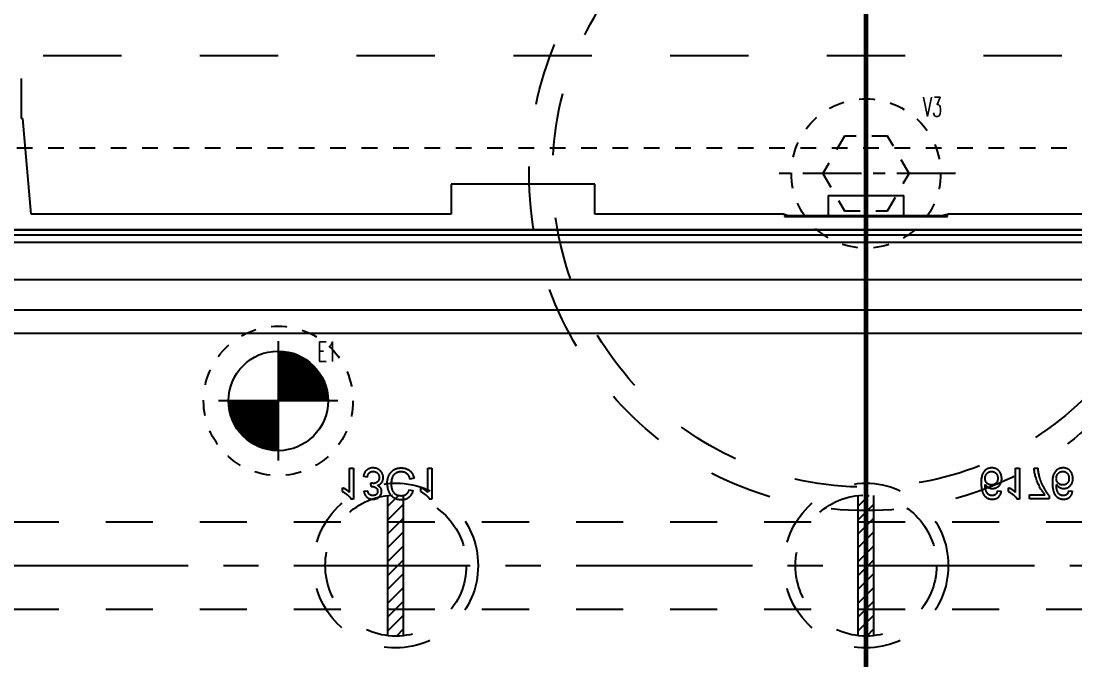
# Model space of a CAD drawing. Extents: x 14103 to 19353, y -3233 to 932.
# Drawn here: x 14642.1 to 14776.6, y 12.1 to 93.5 of the extents above; entities that cross this region are included whole.
import ezdxf
from ezdxf.enums import TextEntityAlignment as Align

# ---------------------------------------------------------------- set-up
doc = ezdxf.new("R2010")
doc.units = 0
doc.header["$LTSCALE"] = 20
doc.header["$MEASUREMENT"] = 0
doc.linetypes.add('CENTER', pattern=[0.6, 0.375, -0.075, 0.075, -0.075])
doc.linetypes.add('HIDDEN', pattern=[0.2, 0.1, -0.1])
doc.layers.get('0').update_dxf_attribs({"linetype": 'CONTINUOUS'})
doc.layers.get('DEFPOINTS').update_dxf_attribs({"linetype": 'CONTINUOUS'})
for name, color, linetype in [('4a', 7, 'CONTINUOUS'), ('CENTER', 1, 'CENTER'), ('CONTINUOUS', 7, 'CONTINUOUS'), ('DEFAULT_2', 8, 'HIDDEN'), ('DIM', 3, 'CONTINUOUS'), ('epin', 3, 'CONTINUOUS'), ('HOLD DOWN', 7, 'CONTINUOUS'), ('OIL', 7, 'CONTINUOUS'), ('SCREW', 7, 'CONTINUOUS'), ('SUP', 4, 'HIDDEN'), ('WATER', 9, 'HIDDEN')]:
    doc.layers.add(name, color=color, linetype=linetype)
doc.styles.add('lxy2', font='txt.shx', dxfattribs={"width": 0.6})
doc.dimstyles.new('10', dxfattribs={"dimtxt": 10, "dimasz": 5, "dimexe": 2.5, "dimexo": 0, "dimgap": 1, "dimtad": 0, "dimdsep": 46, "dimtxsty": 'lxy2', "dimcen": -3, "dimclrd": 113, "dimclre": 113, "dimclrt": 3, "dimazin": 2, "dimtfac": 1, "dimtofl": 0, "dimtmove": 0, "dimatfit": 3, "dimfxl": 1, "dimtolj": 1, "dimtzin": 0, "dimarcsym": 0})

# ---------------------------------------------------------------- blocks, each defined once
blk = doc.blocks.new('epin')
at = {"color": 0, "const_width": 0.5}
for points in [[(0.25, 0, 0.414214), (0, 0.25, 0.414214)], [(-0.25, 0, 0.414214), (0, -0.25, 0.414214)]]:
    blk.add_lwpolyline(points, format="xyb", dxfattribs=at)
at = {"color": 0, "linetype": 'ByBlock'}
blk.add_circle((0, 0), 0.5, dxfattribs=at)
at = {"layer": 'CENTER'}
for p, q in [((0, 0.6), (0, -0.6)), ((0.6, 0), (-0.6, 0))]:
    blk.add_line(p, q, dxfattribs=at)
blk = doc.blocks.new('AC_LXY_BLK564')
at = {"layer": 'epin', "xscale": 12.70000000000073, "yscale": 12.70000000000005, "zscale": 12.7}
blk.add_blockref('epin', (0, 0), dxfattribs=at)
at = {"layer": 'epin', "style": 'lxy2', "width": 0.6}
blk.add_text('E1', height=2.5, dxfattribs=at).set_placement((6.26, 6.26), align=Align.MIDDLE_CENTER)
blk = doc.blocks.new('*D200')
at = {"layer": 'DEFPOINTS', "color": 0}
for p in [(14749.94, 164.09), (15292.93, 24.09), (15315.84, 24.09)]:
    blk.add_point(p, dxfattribs=at)
at = {"layer": 'DIM', "color": 113, "lineweight": -2}
blk.add_line((15292.93, 24.09), (15315.84, 24.09), dxfattribs=at)
at = {"layer": 'DIM', "color": 3, "insert": (15323.34, 24.09), "char_height": 10, "attachment_point": 5, "style": 'lxy2'}
blk.add_mtext('\\A1;140', dxfattribs=at)
blk = doc.blocks.new('*D199')
at = {"layer": 'DEFPOINTS', "color": 0}
for p in [(14749.94, 164.09), (15292.93, -28.91), (15315.84, -28.91)]:
    blk.add_point(p, dxfattribs=at)
at = {"layer": 'DIM', "color": 113, "lineweight": -2}
blk.add_line((15292.93, -28.91), (15315.84, -28.91), dxfattribs=at)
at = {"layer": 'DIM', "color": 3, "insert": (15323.84, -28.91), "char_height": 10, "attachment_point": 5, "style": 'lxy2'}
blk.add_mtext('\\A1;193', dxfattribs=at)
blk = doc.blocks.new('*D198')
at = {"layer": 'DEFPOINTS', "color": 0}
for p in [(14749.94, 164.09), (15292.93, -88.91), (15315.84, -88.91)]:
    blk.add_point(p, dxfattribs=at)
at = {"layer": 'DIM', "color": 113, "lineweight": -2}
blk.add_line((15292.93, -88.91), (15315.84, -88.91), dxfattribs=at)
at = {"layer": 'DIM', "color": 3, "insert": (15324.84, -88.91), "char_height": 10, "attachment_point": 5, "style": 'lxy2'}
blk.add_mtext('\\A1;253', dxfattribs=at)
blk = doc.blocks.new('*D197')
at = {"layer": 'DEFPOINTS', "color": 0}
for p in [(14749.94, 164.09), (15292.93, -183.91), (15315.84, -183.91)]:
    blk.add_point(p, dxfattribs=at)
at = {"layer": 'DIM', "color": 113, "lineweight": -2}
blk.add_line((15292.93, -183.91), (15315.84, -183.91), dxfattribs=at)
at = {"layer": 'DIM', "color": 3, "insert": (15324.84, -183.91), "char_height": 10, "attachment_point": 5, "style": 'lxy2'}
blk.add_mtext('\\A1;348', dxfattribs=at)
blk = doc.blocks.new('*D188')
at = {"layer": 'DEFPOINTS', "color": 0, "linetype": 'Continuous'}
for p in [(14749.94, 164.09), (15254.94, -535.91), (15254.94, -553.81)]:
    blk.add_point(p, dxfattribs=at)
at = {"layer": 'OIL', "color": 113, "linetype": 'Continuous', "lineweight": -2}
blk.add_line((15254.94, -535.91), (15254.94, -553.81), dxfattribs=at)
at = {"layer": 'OIL', "color": 3, "linetype": 'Continuous', "insert": (15254.94, -562.31), "char_height": 10, "attachment_point": 5, "rotation": 90, "style": 'lxy2'}
blk.add_mtext('\\A1;505', dxfattribs=at)
blk = doc.blocks.new('*D187')
at = {"layer": 'DEFPOINTS', "color": 0, "linetype": 'Continuous'}
for p in [(14749.94, 164.09), (15299.94, -515.91), (15299.94, -553.81)]:
    blk.add_point(p, dxfattribs=at)
at = {"layer": 'OIL', "color": 113, "linetype": 'Continuous', "lineweight": -2}
blk.add_line((15299.94, -515.91), (15299.94, -553.81), dxfattribs=at)
at = {"layer": 'OIL', "color": 3, "linetype": 'Continuous', "insert": (15299.94, -562.31), "char_height": 10, "attachment_point": 5, "rotation": 90, "style": 'lxy2'}
blk.add_mtext('\\A1;550', dxfattribs=at)
blk = doc.blocks.new('*D185')
at = {"layer": 'DEFPOINTS', "color": 0}
for p in [(14749.94, 164.09), (15292.93, -255.91), (15315.84, -255.91)]:
    blk.add_point(p, dxfattribs=at)
at = {"layer": 'DIM', "color": 113, "lineweight": -2}
blk.add_line((15292.93, -255.91), (15315.84, -255.91), dxfattribs=at)
at = {"layer": 'DIM', "color": 3, "insert": (15324.34, -255.91), "char_height": 10, "attachment_point": 5, "style": 'lxy2'}
blk.add_mtext('\\A1;420', dxfattribs=at)
blk = doc.blocks.new('*D179')
at = {"layer": 'DEFPOINTS', "color": 0}
for p in [(14749.94, 164.09), (14184.04, -135.91), (14228.39, -135.91)]:
    blk.add_point(p, dxfattribs=at)
at = {"layer": 'DIM', "color": 113, "lineweight": -2}
blk.add_line((14228.39, -135.91), (14184.04, -135.91), dxfattribs=at)
at = {"layer": 'DIM', "color": 3, "insert": (14176.04, -135.91), "char_height": 10, "attachment_point": 5, "style": 'lxy2'}
blk.add_mtext('\\A1;300', dxfattribs=at)
blk = doc.blocks.new('*D178')
at = {"layer": 'DEFPOINTS', "color": 0}
for p in [(14749.94, 164.09), (14184.04, -45.91), (14391.61, -45.91)]:
    blk.add_point(p, dxfattribs=at)
at = {"layer": 'DIM', "color": 113, "lineweight": -2}
blk.add_line((14391.61, -45.91), (14184.04, -45.91), dxfattribs=at)
at = {"layer": 'DIM', "color": 3, "insert": (14176.54, -45.91), "char_height": 10, "attachment_point": 5, "style": 'lxy2'}
blk.add_mtext('\\A1;210', dxfattribs=at)
blk = doc.blocks.new('*D170')
at = {"layer": 'DEFPOINTS', "color": 0}
for p in [(14749.94, 164.09), (14184.04, -185.91), (14391.61, -185.91)]:
    blk.add_point(p, dxfattribs=at)
at = {"layer": 'DIM', "color": 113, "lineweight": -2}
blk.add_line((14391.61, -185.91), (14184.04, -185.91), dxfattribs=at)
at = {"layer": 'DIM', "color": 3, "insert": (14175.54, -185.91), "char_height": 10, "attachment_point": 5, "style": 'lxy2'}
blk.add_mtext('\\A1;350', dxfattribs=at)
blk = doc.blocks.new('*D158')
at = {"layer": 'DEFPOINTS', "color": 0}
for p in [(14749.94, 164.09), (14184.04, -235.91), (14425.51, -235.91)]:
    blk.add_point(p, dxfattribs=at)
at = {"layer": 'DIM', "color": 113, "lineweight": -2}
blk.add_line((14425.51, -235.91), (14184.04, -235.91), dxfattribs=at)
at = {"layer": 'DIM', "color": 3, "insert": (14176.04, -235.91), "char_height": 10, "attachment_point": 5, "style": 'lxy2'}
blk.add_mtext('\\A1;400', dxfattribs=at)
blk = doc.blocks.new('*D285')
at = {"layer": 'DEFPOINTS', "color": 0, "linetype": 'Continuous'}
for p in [(14749.94, 164.09), (14436.94, -235.91), (14436.94, -553.81)]:
    blk.add_point(p, dxfattribs=at)
at = {"layer": 'OIL', "color": 113, "linetype": 'Continuous', "lineweight": -2}
blk.add_line((14436.94, -235.91), (14436.94, -553.81), dxfattribs=at)
at = {"layer": 'OIL', "color": 3, "linetype": 'Continuous', "insert": (14436.94, -561.81), "char_height": 10, "attachment_point": 5, "rotation": 90, "style": 'lxy2'}
blk.add_mtext('\\A1;313', dxfattribs=at)
blk = doc.blocks.new('*D194')
at = {"layer": 'DEFPOINTS', "color": 0, "linetype": 'Continuous'}
for p in [(14749.94, 164.09), (14749.94, -535.91), (14749.94, -553.81)]:
    blk.add_point(p, dxfattribs=at)
at = {"layer": 'OIL', "color": 113, "linetype": 'Continuous', "lineweight": -2}
blk.add_line((14749.94, -535.91), (14749.94, -553.81), dxfattribs=at)
at = {"layer": 'OIL', "color": 3, "linetype": 'Continuous', "insert": (14749.94, -556.31), "char_height": 10, "attachment_point": 5, "rotation": 90, "style": 'lxy2'}
blk.add_mtext('\\A1;0', dxfattribs=at)
blk = doc.blocks.new('*D193')
at = {"layer": 'DEFPOINTS', "color": 0, "linetype": 'Continuous'}
for p in [(14749.94, 164.09), (14839.94, -369.24), (14839.94, -553.81)]:
    blk.add_point(p, dxfattribs=at)
at = {"layer": 'OIL', "color": 113, "linetype": 'Continuous', "lineweight": -2}
blk.add_line((14839.94, -369.24), (14839.94, -553.81), dxfattribs=at)
at = {"layer": 'OIL', "color": 3, "linetype": 'Continuous', "insert": (14839.94, -559.31), "char_height": 10, "attachment_point": 5, "rotation": 90, "style": 'lxy2'}
blk.add_mtext('\\A1;90', dxfattribs=at)
blk = doc.blocks.new('*D192')
at = {"layer": 'DEFPOINTS', "color": 0, "linetype": 'Continuous'}
for p in [(14749.94, 164.09), (14659.94, -369.24), (14659.94, -553.81)]:
    blk.add_point(p, dxfattribs=at)
at = {"layer": 'OIL', "color": 113, "linetype": 'Continuous', "lineweight": -2}
blk.add_line((14659.94, -369.24), (14659.94, -553.81), dxfattribs=at)
at = {"layer": 'OIL', "color": 3, "linetype": 'Continuous', "insert": (14659.94, -559.31), "char_height": 10, "attachment_point": 5, "rotation": 90, "style": 'lxy2'}
blk.add_mtext('\\A1;90', dxfattribs=at)
blk = doc.blocks.new('*D191')
at = {"layer": 'DEFPOINTS', "color": 0, "linetype": 'Continuous'}
for p in [(14749.94, 164.09), (14999.94, -369.24), (14999.94, -553.81)]:
    blk.add_point(p, dxfattribs=at)
at = {"layer": 'OIL', "color": 113, "linetype": 'Continuous', "lineweight": -2}
blk.add_line((14999.94, -369.24), (14999.94, -553.81), dxfattribs=at)
at = {"layer": 'OIL', "color": 3, "linetype": 'Continuous', "insert": (14999.94, -562.31), "char_height": 10, "attachment_point": 5, "rotation": 90, "style": 'lxy2'}
blk.add_mtext('\\A1;250', dxfattribs=at)
blk = doc.blocks.new('*D190')
at = {"layer": 'DEFPOINTS', "color": 0, "linetype": 'Continuous'}
for p in [(14749.94, 164.09), (15049.94, -369.24), (15049.94, -553.81)]:
    blk.add_point(p, dxfattribs=at)
at = {"layer": 'OIL', "color": 113, "linetype": 'Continuous', "lineweight": -2}
blk.add_line((15049.94, -369.24), (15049.94, -553.81), dxfattribs=at)
at = {"layer": 'OIL', "color": 3, "linetype": 'Continuous', "insert": (15049.94, -561.81), "char_height": 10, "attachment_point": 5, "rotation": 90, "style": 'lxy2'}
blk.add_mtext('\\A1;300', dxfattribs=at)
blk = doc.blocks.new('*D189')
at = {"layer": 'DEFPOINTS', "color": 0, "linetype": 'Continuous'}
for p in [(14749.94, 164.09), (15094.94, -324.24), (15094.94, -553.81)]:
    blk.add_point(p, dxfattribs=at)
at = {"layer": 'OIL', "color": 113, "linetype": 'Continuous', "lineweight": -2}
blk.add_line((15094.94, -324.24), (15094.94, -553.81), dxfattribs=at)
at = {"layer": 'OIL', "color": 3, "linetype": 'Continuous', "insert": (15094.94, -562.81), "char_height": 10, "attachment_point": 5, "rotation": 90, "style": 'lxy2'}
blk.add_mtext('\\A1;345', dxfattribs=at)
blk = doc.blocks.new('*D186')
at = {"layer": 'DEFPOINTS', "color": 0, "linetype": 'Continuous'}
for p in [(14749.94, 164.09), (15119.94, -360.91), (15119.94, -553.81)]:
    blk.add_point(p, dxfattribs=at)
at = {"layer": 'OIL', "color": 113, "linetype": 'Continuous', "lineweight": -2}
blk.add_line((15119.94, -360.91), (15119.94, -553.81), dxfattribs=at)
at = {"layer": 'OIL', "color": 3, "linetype": 'Continuous', "insert": (15119.94, -562.31), "char_height": 10, "attachment_point": 5, "rotation": 90, "style": 'lxy2'}
blk.add_mtext('\\A1;370', dxfattribs=at)
blk = doc.blocks.new('*D184')
at = {"layer": 'DEFPOINTS', "color": 0, "linetype": 'Continuous'}
for p in [(14749.94, 164.09), (15074.94, -315.91), (15074.94, -553.81)]:
    blk.add_point(p, dxfattribs=at)
at = {"layer": 'OIL', "color": 113, "linetype": 'Continuous', "lineweight": -2}
blk.add_line((15074.94, -315.91), (15074.94, -553.81), dxfattribs=at)
at = {"layer": 'OIL', "color": 3, "linetype": 'Continuous', "insert": (15074.94, -562.81), "char_height": 10, "attachment_point": 5, "rotation": 90, "style": 'lxy2'}
blk.add_mtext('\\A1;325', dxfattribs=at)
blk = doc.blocks.new('*D174')
at = {"layer": 'DEFPOINTS', "color": 0}
for p in [(14749.94, 164.09), (14184.04, -335.91), (14193.61, -335.91)]:
    blk.add_point(p, dxfattribs=at)
at = {"layer": 'DIM', "color": 113, "lineweight": -2}
blk.add_line((14193.61, -335.91), (14184.04, -335.91), dxfattribs=at)
at = {"layer": 'DIM', "color": 3, "insert": (14176.04, -335.91), "char_height": 10, "attachment_point": 5, "style": 'lxy2'}
blk.add_mtext('\\A1;500', dxfattribs=at)
blk = doc.blocks.new('*D173')
at = {"layer": 'DEFPOINTS', "color": 0}
for p in [(14749.94, 164.09), (14184.04, -380.91), (14399.94, -380.91)]:
    blk.add_point(p, dxfattribs=at)
at = {"layer": 'DIM', "color": 113, "lineweight": -2}
blk.add_line((14399.94, -380.91), (14184.04, -380.91), dxfattribs=at)
at = {"layer": 'DIM', "color": 3, "insert": (14175.04, -380.91), "char_height": 10, "attachment_point": 5, "style": 'lxy2'}
blk.add_mtext('\\A1;545', dxfattribs=at)
blk = doc.blocks.new('*D172')
at = {"layer": 'DEFPOINTS', "color": 0}
for p in [(14749.94, 164.09), (14184.04, -355.91), (14436.61, -355.91)]:
    blk.add_point(p, dxfattribs=at)
at = {"layer": 'DIM', "color": 113, "lineweight": -2}
blk.add_line((14436.61, -355.91), (14184.04, -355.91), dxfattribs=at)
at = {"layer": 'DIM', "color": 3, "insert": (14175.54, -355.91), "char_height": 10, "attachment_point": 5, "style": 'lxy2'}
blk.add_mtext('\\A1;520', dxfattribs=at)
blk = doc.blocks.new('*D171')
at = {"layer": 'DEFPOINTS', "color": 0}
for p in [(14749.94, 164.09), (14184.04, -310.91), (14391.61, -310.91)]:
    blk.add_point(p, dxfattribs=at)
at = {"layer": 'DIM', "color": 113, "lineweight": -2}
blk.add_line((14391.61, -310.91), (14184.04, -310.91), dxfattribs=at)
at = {"layer": 'DIM', "color": 3, "insert": (14175.04, -310.91), "char_height": 10, "attachment_point": 5, "style": 'lxy2'}
blk.add_mtext('\\A1;475', dxfattribs=at)
blk = doc.blocks.new('*D169')
at = {"layer": 'DEFPOINTS', "color": 0}
for p in [(14749.94, 164.09), (14184.04, -535.91), (14199.94, -535.91)]:
    blk.add_point(p, dxfattribs=at)
at = {"layer": 'DIM', "color": 113, "lineweight": -2}
blk.add_line((14199.94, -535.91), (14184.04, -535.91), dxfattribs=at)
at = {"layer": 'DIM', "color": 3, "insert": (14176.04, -535.91), "char_height": 10, "attachment_point": 5, "style": 'lxy2'}
blk.add_mtext('\\A1;700', dxfattribs=at)
blk = doc.blocks.new('*D168')
at = {"layer": 'DEFPOINTS', "color": 0, "linetype": 'Continuous'}
for p in [(14749.94, 164.09), (14499.94, -369.24), (14499.94, -553.81)]:
    blk.add_point(p, dxfattribs=at)
at = {"layer": 'OIL', "color": 113, "linetype": 'Continuous', "lineweight": -2}
blk.add_line((14499.94, -369.24), (14499.94, -553.81), dxfattribs=at)
at = {"layer": 'OIL', "color": 3, "linetype": 'Continuous', "insert": (14499.94, -562.31), "char_height": 10, "attachment_point": 5, "rotation": 90, "style": 'lxy2'}
blk.add_mtext('\\A1;250', dxfattribs=at)
blk = doc.blocks.new('*D167')
at = {"layer": 'DEFPOINTS', "color": 0, "linetype": 'Continuous'}
for p in [(14749.94, 164.09), (14449.94, -367.02), (14449.94, -553.81)]:
    blk.add_point(p, dxfattribs=at)
at = {"layer": 'OIL', "color": 113, "linetype": 'Continuous', "lineweight": -2}
blk.add_line((14449.94, -367.02), (14449.94, -553.81), dxfattribs=at)
at = {"layer": 'OIL', "color": 3, "linetype": 'Continuous', "insert": (14449.94, -561.81), "char_height": 10, "attachment_point": 5, "rotation": 90, "style": 'lxy2'}
blk.add_mtext('\\A1;300', dxfattribs=at)
blk = doc.blocks.new('*D166')
at = {"layer": 'DEFPOINTS', "color": 0, "linetype": 'Continuous'}
for p in [(14749.94, 164.09), (14199.94, -535.91), (14199.94, -553.81)]:
    blk.add_point(p, dxfattribs=at)
at = {"layer": 'OIL', "color": 113, "linetype": 'Continuous', "lineweight": -2}
blk.add_line((14199.94, -535.91), (14199.94, -553.81), dxfattribs=at)
at = {"layer": 'OIL', "color": 3, "linetype": 'Continuous', "insert": (14199.94, -562.31), "char_height": 10, "attachment_point": 5, "rotation": 90, "style": 'lxy2'}
blk.add_mtext('\\A1;550', dxfattribs=at)
blk = doc.blocks.new('*D165')
at = {"layer": 'DEFPOINTS', "color": 0, "linetype": 'Continuous'}
for p in [(14749.94, 164.09), (14244.94, -535.91), (14244.94, -553.81)]:
    blk.add_point(p, dxfattribs=at)
at = {"layer": 'OIL', "color": 113, "linetype": 'Continuous', "lineweight": -2}
blk.add_line((14244.94, -535.91), (14244.94, -553.81), dxfattribs=at)
at = {"layer": 'OIL', "color": 3, "linetype": 'Continuous', "insert": (14244.94, -562.31), "char_height": 10, "attachment_point": 5, "rotation": 90, "style": 'lxy2'}
blk.add_mtext('\\A1;505', dxfattribs=at)
blk = doc.blocks.new('*D164')
at = {"layer": 'DEFPOINTS', "color": 0, "linetype": 'Continuous'}
for p in [(14749.94, 164.09), (14404.94, -324.24), (14404.94, -553.81)]:
    blk.add_point(p, dxfattribs=at)
at = {"layer": 'OIL', "color": 113, "linetype": 'Continuous', "lineweight": -2}
blk.add_line((14404.94, -324.24), (14404.94, -553.81), dxfattribs=at)
at = {"layer": 'OIL', "color": 3, "linetype": 'Continuous', "insert": (14404.94, -562.81), "char_height": 10, "attachment_point": 5, "rotation": 90, "style": 'lxy2'}
blk.add_mtext('\\A1;345', dxfattribs=at)
blk = doc.blocks.new('*D163')
at = {"layer": 'DEFPOINTS', "color": 0, "linetype": 'Continuous'}
for p in [(14749.94, 164.09), (14379.94, -360.91), (14379.94, -553.81)]:
    blk.add_point(p, dxfattribs=at)
at = {"layer": 'OIL', "color": 113, "linetype": 'Continuous', "lineweight": -2}
blk.add_line((14379.94, -360.91), (14379.94, -553.81), dxfattribs=at)
at = {"layer": 'OIL', "color": 3, "linetype": 'Continuous', "insert": (14379.94, -562.31), "char_height": 10, "attachment_point": 5, "rotation": 90, "style": 'lxy2'}
blk.add_mtext('\\A1;370', dxfattribs=at)
blk = doc.blocks.new('*D161')
at = {"layer": 'DEFPOINTS', "color": 0}
for p in [(14749.94, 164.09), (14184.04, -335.91), (14444.94, -335.91)]:
    blk.add_point(p, dxfattribs=at)
at = {"layer": 'DIM', "color": 113, "lineweight": -2}
blk.add_line((14444.94, -335.91), (14184.04, -335.91), dxfattribs=at)
at = {"layer": 'DIM', "color": 3, "insert": (14176.04, -335.91), "char_height": 10, "attachment_point": 5, "style": 'lxy2'}
blk.add_mtext('\\A1;500', dxfattribs=at)
blk = doc.blocks.new('*D160')
at = {"layer": 'DEFPOINTS', "color": 0, "linetype": 'Continuous'}
for p in [(14749.94, 164.09), (14424.94, -315.91), (14424.94, -553.81)]:
    blk.add_point(p, dxfattribs=at)
at = {"layer": 'OIL', "color": 113, "linetype": 'Continuous', "lineweight": -2}
blk.add_line((14424.94, -315.91), (14424.94, -553.81), dxfattribs=at)
at = {"layer": 'OIL', "color": 3, "linetype": 'Continuous', "insert": (14424.94, -562.81), "char_height": 10, "attachment_point": 5, "rotation": 90, "style": 'lxy2'}
blk.add_mtext('\\A1;325', dxfattribs=at)
blk = doc.blocks.new('*D162')
at = {"layer": 'DEFPOINTS', "color": 0}
for p in [(14749.94, 164.09), (14184.04, 89.09), (14444.94, 89.09)]:
    blk.add_point(p, dxfattribs=at)
at = {"layer": 'DIM', "color": 113, "lineweight": -2}
blk.add_line((14444.94, 89.09), (14184.04, 89.09), dxfattribs=at)
at = {"layer": 'DIM', "color": 3, "insert": (14178.04, 89.09), "char_height": 10, "attachment_point": 5, "style": 'lxy2'}
blk.add_mtext('\\A1;75', dxfattribs=at)
blk = doc.blocks.new('*D177')
at = {"layer": 'DEFPOINTS', "color": 0}
for p in [(14749.94, 164.09), (14184.04, 74.09), (14391.61, 74.09)]:
    blk.add_point(p, dxfattribs=at)
at = {"layer": 'DIM', "color": 113, "lineweight": -2}
blk.add_line((14391.61, 74.09), (14184.04, 74.09), dxfattribs=at)
at = {"layer": 'DIM', "color": 3, "insert": (14178.54, 74.09), "char_height": 10, "attachment_point": 5, "style": 'lxy2'}
blk.add_mtext('\\A1;90', dxfattribs=at)
blk = doc.blocks.new('*D159')
at = {"layer": 'DEFPOINTS', "color": 0}
for p in [(14749.94, 164.09), (14184.04, -0.91), (14425.51, -0.91)]:
    blk.add_point(p, dxfattribs=at)
at = {"layer": 'DIM', "color": 113, "lineweight": -2}
blk.add_line((14425.51, -0.91), (14184.04, -0.91), dxfattribs=at)
at = {"layer": 'DIM', "color": 3, "insert": (14176.04, -0.91), "char_height": 10, "attachment_point": 5, "style": 'lxy2'}
blk.add_mtext('\\A1;165', dxfattribs=at)
blk = doc.blocks.new('AC_LXY_BLK518')
at = {"layer": 'SCREW', "color": 1, "linetype": 'CENTER'}
for p, q in [((0, 11.43), (0, -11.43)), ((11.43, 0), (-11.43, 0))]:
    blk.add_line(p, q, dxfattribs=at)
at = {"layer": 'SCREW', "color": 2, "linetype": 'HIDDEN'}
blk.add_lwpolyline([(-2.75, 4.76), (-5.5, 0), (-2.75, -4.76), (2.75, -4.76), (5.5, 0), (2.75, 4.76)], close=True, dxfattribs=at)
blk.add_circle((0, 0), 9.52, dxfattribs=at)
at = {"layer": 'SCREW', "style": 'lxy2', "width": 0.6}
blk.add_text('V3', height=2.5, dxfattribs=at).set_placement((8.5, 8.5), align=Align.MIDDLE_CENTER)

msp = doc.modelspace()

# ---------------------------------------------------------------- hatches: boundary and pattern name
at = {"layer": 'WATER', "linetype": 'Continuous'}
h = msp.add_hatch(dxfattribs=at)
h.set_pattern_fill('ANSI31', color=4, scale=10, style=0)
h.set_pattern_definition([(45, (13254.4322, 1704.9012), (-0.8838835, 0.8838835), [])])
h.paths.add_polyline_path([(14690.942, 33.035, 0.0278424), (14689.942, 33.09), (14689.942, 29.65), (14690.942, 29.65)])
h.paths.add_polyline_path([(14689.942, 33.09, 0.0278424), (14688.942, 33.035), (14688.942, 29.65), (14689.942, 29.65)])
h.paths.add_polyline_path([(14689.942, 29.65), (14688.942, 29.65), (14688.942, 24.09), (14689.942, 24.09)])
h.paths.add_polyline_path([(14690.942, 29.65), (14689.942, 29.65), (14689.942, 24.09), (14690.942, 24.09)])
h.paths.add_polyline_path([(14690.942, 24.09), (14689.942, 24.09), (14689.942, 18.53), (14690.942, 18.53)])
h.paths.add_polyline_path([(14689.942, 24.09), (14688.942, 24.09), (14688.942, 18.53), (14689.942, 18.53)])
h.paths.add_polyline_path([(14689.942, 18.53), (14688.942, 18.53), (14688.942, 15.146, 0.0278424), (14689.942, 15.09)])
h.paths.add_polyline_path([(14690.942, 18.53), (14689.942, 18.53), (14689.942, 15.09, 0.0278424), (14690.942, 15.146)])
h = msp.add_hatch(dxfattribs=at)
h.set_pattern_fill('ANSI31', color=4, scale=10, style=0)
h.set_pattern_definition([(45, (13314.4322, 1704.9012), (-0.8838835, 0.8838835), [])])
h.paths.add_polyline_path([(14750.942, 33.035, 0.0278424), (14749.942, 33.09), (14749.942, 29.65), (14750.942, 29.65)])
h.paths.add_polyline_path([(14749.942, 33.09, 0.0278424), (14748.942, 33.035), (14748.942, 29.65), (14749.942, 29.65)])
h.paths.add_polyline_path([(14749.942, 29.65), (14748.942, 29.65), (14748.942, 24.09), (14749.942, 24.09)])
h.paths.add_polyline_path([(14750.942, 29.65), (14749.942, 29.65), (14749.942, 24.09), (14750.942, 24.09)])
h.paths.add_polyline_path([(14750.942, 24.09), (14749.942, 24.09), (14749.942, 18.53), (14750.942, 18.53)])
h.paths.add_polyline_path([(14749.942, 24.09), (14748.942, 24.09), (14748.942, 18.53), (14749.942, 18.53)])
h.paths.add_polyline_path([(14749.942, 18.53), (14748.942, 18.53), (14748.942, 15.146, 0.0278424), (14749.942, 15.09)])
h.paths.add_polyline_path([(14750.942, 18.53), (14749.942, 18.53), (14749.942, 15.09, 0.0278424), (14750.942, 15.146)])

# ---------------------------------------------------------------- linework, layer by layer
at = {"layer": '4a', "color": 4, "linetype": 'Continuous'}
for p, q in [((14642.175, 81.113), (14642.175, 86.188)), ((14642.175, 81.113), (14642.351, 81.113)), ((14643.423, 68.914), (14642.351, 81.113)), ((14715.333, 72.743), (14697.012, 72.743)), ((14697.012, 72.743), (14697.012, 68.914)), ((14715.333, 68.914), (14715.333, 72.743)), ((14745.117, 71.296), (14745.108, 68.718)), ((14745.117, 71.296), (14754.768, 71.296)), ((14754.776, 68.718), (14754.768, 71.296)), ((14697.012, 68.914), (14643.423, 68.914)), ((14739.543, 68.914), (14715.333, 68.914)), ((14739.543, 68.914), (14739.543, 68.621)), ((14739.543, 68.621), (14760.342, 68.621)), ((14739.644, 68.874), (14740.033, 68.718)), ((14740.033, 68.718), (14759.851, 68.718)), ((14760.241, 68.874), (14759.851, 68.718)), ((14784.551, 68.914), (14760.342, 68.914)), ((14760.342, 68.621), (14760.342, 68.914)), ((14474.913, 66.883), (15024.971, 66.883)), ((14482.273, 66.279), (15022.687, 66.279)), ((14482.273, 65.318), (15022.687, 65.318)), ((15022.687, 60.52), (14482.273, 60.52)), ((14509.451, 56.719), (14850.625, 56.719)), ((14850.625, 53.681), (14506.414, 53.681)), ((14684.043, 36.49), (14684.548, 36.49)), ((14684.043, 33.421), (14684.043, 36.49)), ((14684.548, 36.49), (14684.548, 32.551)), ((14694.041, 36.49), (14694.546, 36.49)), ((14694.041, 33.421), (14694.041, 36.49)), ((14694.546, 36.49), (14694.546, 32.551)), ((14769.03, 36.49), (14769.535, 36.49)), ((14769.03, 33.421), (14769.03, 36.49)), ((14769.535, 36.49), (14769.535, 32.551)), ((14771.404, 36.49), (14771.909, 36.49)), ((14686.315, 35.379), (14685.81, 35.43)), ((14692.274, 35.229), (14691.719, 35.1)), ((14683.134, 33.536), (14683.134, 34.002)), ((14686.816, 34.176), (14686.765, 34.622)), ((14691.618, 33.765), (14692.173, 33.646)), ((14693.132, 33.536), (14693.132, 34.002)), ((14768.122, 33.536), (14768.122, 34.002)), ((14684.548, 32.551), (14684.223, 32.551)), ((14685.861, 33.561), (14686.366, 33.612)), ((14694.546, 32.551), (14694.221, 32.551)), ((14766.708, 33.612), (14767.213, 33.561)), ((14769.535, 32.551), (14769.21, 32.551)), ((14770.798, 33.107), (14772.818, 33.107)), ((14770.798, 32.602), (14770.798, 33.107)), ((14773.323, 32.602), (14770.798, 32.602)), ((14773.323, 33.011), (14773.323, 32.602)), ((14775.797, 33.612), (14776.302, 33.561))]:
    msp.add_line(p, q, dxfattribs=at)
for points in [[(14687.036, 36.541), (14686.912, 36.536), (14686.793, 36.521), (14686.679, 36.497), (14686.572, 36.463), (14686.468, 36.42), (14686.371, 36.366), (14686.28, 36.304), (14686.193, 36.231), (14686.113, 36.151), (14686.043, 36.065), (14685.982, 35.973), (14685.93, 35.876), (14685.886, 35.773), (14685.852, 35.664), (14685.827, 35.55), (14685.81, 35.43)], [(14688.335, 35.305), (14688.33, 35.432), (14688.312, 35.554), (14688.283, 35.67), (14688.243, 35.782), (14688.192, 35.89), (14688.128, 35.992), (14688.053, 36.089), (14687.967, 36.182), (14687.872, 36.266), (14687.771, 36.339), (14687.664, 36.4), (14687.55, 36.451), (14687.431, 36.49), (14687.306, 36.519), (14687.174, 36.535), (14687.036, 36.541)], [(14688.972, 35.342), (14688.997, 35.416), (14689.045, 35.539), (14689.1, 35.657), (14689.16, 35.768), (14689.226, 35.872), (14689.298, 35.969), (14689.375, 36.058), (14689.459, 36.141), (14689.549, 36.216), (14689.644, 36.284), (14689.746, 36.343), (14689.856, 36.396), (14689.972, 36.441), (14690.096, 36.476), (14690.228, 36.504), (14690.367, 36.525), (14690.513, 36.537), (14690.666, 36.541)], [(14690.666, 36.541), (14690.815, 36.535), (14690.958, 36.519), (14691.094, 36.493), (14691.226, 36.457), (14691.352, 36.41), (14691.471, 36.352), (14691.584, 36.284), (14691.692, 36.205), (14691.793, 36.116), (14691.887, 36.018), (14691.971, 35.91), (14692.048, 35.794), (14692.116, 35.666), (14692.177, 35.53), (14692.23, 35.385), (14692.274, 35.229)], [(14766.018, 36.541), (14765.869, 36.534), (14765.727, 36.513), (14765.592, 36.478), (14765.464, 36.43), (14765.343, 36.369), (14765.229, 36.293), (14765.122, 36.203), (14765.022, 36.1), (14764.932, 35.981), (14764.854, 35.843), (14764.788, 35.689), (14764.733, 35.516), (14764.692, 35.325), (14764.662, 35.117), (14764.644, 34.89), (14764.637, 34.646)], [(14767.263, 35.193), (14767.253, 35.375), (14767.223, 35.551), (14767.172, 35.72), (14767.101, 35.883), (14767.06, 35.96), (14767.013, 36.033), (14766.963, 36.1), (14766.91, 36.164), (14766.853, 36.223), (14766.791, 36.277), (14766.727, 36.326), (14766.658, 36.371), (14766.586, 36.411), (14766.512, 36.445), (14766.436, 36.474), (14766.357, 36.498), (14766.276, 36.517), (14766.192, 36.53), (14766.106, 36.538), (14766.018, 36.541)], [(14772.818, 33.107), (14772.724, 33.213), (14772.632, 33.326), (14772.54, 33.445), (14772.451, 33.569), (14772.362, 33.699), (14772.275, 33.835), (14772.19, 33.977), (14772.105, 34.126), (14771.947, 34.43), (14771.809, 34.741), (14771.69, 35.057), (14771.591, 35.38), (14771.549, 35.539), (14771.512, 35.693), (14771.48, 35.842), (14771.454, 35.983), (14771.434, 36.119), (14771.419, 36.249), (14771.409, 36.373), (14771.404, 36.49)], [(14772.083, 35.42), (14772.021, 35.67), (14771.971, 35.932), (14771.934, 36.205), (14771.909, 36.49)], [(14775.107, 36.541), (14774.958, 36.534), (14774.816, 36.513), (14774.681, 36.478), (14774.554, 36.43), (14774.432, 36.369), (14774.318, 36.293), (14774.211, 36.203), (14774.112, 36.1), (14774.022, 35.981), (14773.944, 35.843), (14773.877, 35.689), (14773.823, 35.516), (14773.781, 35.325), (14773.751, 35.117), (14773.733, 34.89), (14773.727, 34.646)], [(14776.261, 35.723), (14776.191, 35.883), (14776.149, 35.96), (14776.102, 36.033), (14776.053, 36.1), (14776, 36.164), (14775.942, 36.223), (14775.881, 36.277), (14775.816, 36.326), (14775.747, 36.371), (14775.676, 36.411), (14775.601, 36.445), (14775.526, 36.474), (14775.447, 36.498), (14775.365, 36.517), (14775.282, 36.53), (14775.196, 36.538), (14775.107, 36.541)], [(14686.315, 35.379), (14686.337, 35.47), (14686.361, 35.554), (14686.389, 35.632), (14686.42, 35.702), (14686.453, 35.767), (14686.49, 35.824), (14686.531, 35.876), (14686.574, 35.921), (14686.621, 35.959), (14686.671, 35.993), (14686.726, 36.022), (14686.784, 36.044), (14686.846, 36.063), (14686.911, 36.076), (14686.98, 36.084), (14687.054, 36.086)], [(14687.054, 36.086), (14687.14, 36.083), (14687.221, 36.072), (14687.298, 36.055), (14687.371, 36.029), (14687.439, 35.998), (14687.503, 35.959), (14687.563, 35.913), (14687.618, 35.861), (14687.668, 35.802), (14687.711, 35.741), (14687.747, 35.676), (14687.777, 35.608), (14687.8, 35.536), (14687.817, 35.461), (14687.827, 35.383), (14687.83, 35.301)], [(14687.83, 35.301), (14687.827, 35.223), (14687.818, 35.149), (14687.801, 35.078), (14687.778, 35.011), (14687.749, 34.947), (14687.713, 34.886), (14687.671, 34.829), (14687.622, 34.776), (14687.568, 34.727), (14687.511, 34.685), (14687.45, 34.649), (14687.385, 34.62), (14687.317, 34.597), (14687.246, 34.581), (14687.171, 34.571), (14687.092, 34.568)], [(14688.247, 34.852), (14688.258, 34.877), (14688.286, 34.955), (14688.308, 35.037), (14688.323, 35.122), (14688.332, 35.212), (14688.335, 35.305)], [(14688.84, 34.492), (14688.843, 34.631), (14688.853, 34.767), (14688.869, 34.901), (14688.891, 35.033), (14688.921, 35.163), (14688.955, 35.29), (14688.972, 35.342)], [(14689.396, 34.489), (14689.404, 34.728), (14689.431, 34.952), (14689.475, 35.16), (14689.536, 35.352), (14689.574, 35.442), (14689.616, 35.525), (14689.663, 35.603), (14689.715, 35.675), (14689.772, 35.741), (14689.834, 35.801), (14689.901, 35.856), (14689.972, 35.904), (14690.047, 35.947), (14690.123, 35.984), (14690.201, 36.015), (14690.281, 36.04), (14690.361, 36.061), (14690.444, 36.075), (14690.528, 36.083), (14690.614, 36.086)], [(14690.614, 36.086), (14690.716, 36.082), (14690.816, 36.07), (14690.911, 36.052), (14691.001, 36.024), (14691.088, 35.989), (14691.171, 35.947), (14691.249, 35.896), (14691.324, 35.838), (14691.394, 35.771), (14691.458, 35.698), (14691.516, 35.618), (14691.569, 35.529), (14691.614, 35.433), (14691.655, 35.33), (14691.69, 35.218), (14691.719, 35.1)], [(14765.142, 35.183), (14765.149, 35.301), (14765.17, 35.416), (14765.205, 35.53), (14765.253, 35.64), (14765.313, 35.743), (14765.382, 35.832), (14765.461, 35.909), (14765.549, 35.973), (14765.646, 36.022), (14765.75, 36.058), (14765.861, 36.079), (14765.979, 36.086)], [(14765.96, 34.369), (14765.876, 34.373), (14765.795, 34.384), (14765.718, 34.401), (14765.644, 34.425), (14765.573, 34.457), (14765.505, 34.496), (14765.441, 34.541), (14765.38, 34.594), (14765.324, 34.653), (14765.276, 34.715), (14765.235, 34.782), (14765.201, 34.853), (14765.175, 34.93), (14765.157, 35.009), (14765.146, 35.094), (14765.142, 35.183)], [(14766.758, 35.209), (14766.755, 35.114), (14766.745, 35.024), (14766.728, 34.939), (14766.704, 34.86), (14766.674, 34.786), (14766.637, 34.717), (14766.594, 34.653), (14766.543, 34.594), (14766.487, 34.541), (14766.427, 34.496), (14766.361, 34.457), (14766.291, 34.425), (14766.215, 34.401), (14766.135, 34.384), (14766.05, 34.373), (14765.96, 34.369)], [(14765.979, 36.086), (14766.064, 36.082), (14766.143, 36.071), (14766.22, 36.053), (14766.293, 36.027), (14766.36, 35.994), (14766.424, 35.954), (14766.485, 35.906), (14766.541, 35.85), (14766.592, 35.789), (14766.636, 35.722), (14766.674, 35.65), (14766.704, 35.572), (14766.727, 35.489), (14766.745, 35.401), (14766.755, 35.307), (14766.758, 35.209)], [(14766.099, 33.915), (14766.218, 33.92), (14766.332, 33.937), (14766.442, 33.965), (14766.547, 34.004), (14766.648, 34.055), (14766.744, 34.115), (14766.835, 34.188), (14766.923, 34.272), (14767.003, 34.364), (14767.072, 34.462), (14767.131, 34.568), (14767.178, 34.68), (14767.215, 34.799), (14767.242, 34.923), (14767.258, 35.055), (14767.263, 35.193)], [(14772.784, 33.777), (14772.707, 33.911), (14772.62, 34.071), (14772.456, 34.401), (14772.313, 34.736), (14772.188, 35.076), (14772.083, 35.42)], [(14774.232, 35.183), (14774.239, 35.301), (14774.259, 35.416), (14774.294, 35.53), (14774.342, 35.64), (14774.402, 35.743), (14774.472, 35.832), (14774.55, 35.909), (14774.639, 35.973), (14774.736, 36.022), (14774.839, 36.058), (14774.95, 36.079), (14775.069, 36.086)], [(14775.049, 34.369), (14774.965, 34.373), (14774.885, 34.384), (14774.808, 34.401), (14774.733, 34.425), (14774.662, 34.457), (14774.595, 34.496), (14774.531, 34.541), (14774.469, 34.594), (14774.413, 34.653), (14774.365, 34.715), (14774.325, 34.782), (14774.291, 34.853), (14774.265, 34.93), (14774.247, 35.009), (14774.236, 35.094), (14774.232, 35.183)], [(14775.848, 35.209), (14775.844, 35.114), (14775.834, 35.024), (14775.818, 34.939), (14775.794, 34.86), (14775.764, 34.786), (14775.727, 34.717), (14775.683, 34.653), (14775.633, 34.594), (14775.577, 34.541), (14775.516, 34.496), (14775.451, 34.457), (14775.38, 34.425), (14775.305, 34.401), (14775.224, 34.384), (14775.139, 34.373), (14775.049, 34.369)], [(14775.069, 36.086), (14775.153, 36.082), (14775.233, 36.071), (14775.309, 36.053), (14775.382, 36.027), (14775.45, 35.994), (14775.514, 35.954), (14775.575, 35.906), (14775.631, 35.85), (14775.681, 35.789), (14775.725, 35.722), (14775.763, 35.65), (14775.793, 35.572), (14775.817, 35.489), (14775.834, 35.401), (14775.844, 35.307), (14775.848, 35.209)], [(14775.189, 33.915), (14775.307, 33.92), (14775.421, 33.937), (14775.531, 33.965), (14775.637, 34.004), (14775.737, 34.055), (14775.833, 34.115), (14775.925, 34.188), (14776.012, 34.272), (14776.092, 34.364), (14776.162, 34.462), (14776.22, 34.568), (14776.267, 34.68), (14776.304, 34.799), (14776.331, 34.923), (14776.347, 35.055), (14776.353, 35.193)], [(14776.353, 35.193), (14776.342, 35.375), (14776.312, 35.551), (14776.262, 35.72), (14776.261, 35.723)], [(14684.043, 33.421), (14683.955, 33.504), (14683.854, 33.587), (14683.739, 33.67), (14683.612, 33.753), (14683.483, 33.83), (14683.36, 33.898), (14683.244, 33.955), (14683.134, 34.002)], [(14687.092, 34.568), (14687.022, 34.571), (14686.945, 34.582), (14686.859, 34.598), (14686.765, 34.622)], [(14686.815, 34.176), (14686.816, 34.176), (14686.89, 34.173), (14687.029, 34.163), (14687.16, 34.136), (14687.284, 34.09), (14687.401, 34.025), (14687.455, 33.986), (14687.5, 33.941), (14687.54, 33.892), (14687.571, 33.837), (14687.597, 33.778), (14687.614, 33.713), (14687.625, 33.643), (14687.628, 33.569)], [(14687.596, 34.334), (14687.68, 34.357), (14687.759, 34.385), (14687.834, 34.419), (14687.904, 34.458), (14687.97, 34.503), (14688.031, 34.552), (14688.087, 34.608), (14688.138, 34.669), (14688.185, 34.735), (14688.224, 34.804), (14688.247, 34.852)], [(14688.067, 33.879), (14688.057, 33.902), (14687.998, 34.008), (14687.922, 34.105), (14687.829, 34.192), (14687.721, 34.268), (14687.596, 34.334)], [(14688.133, 33.553), (14688.125, 33.675), (14688.099, 33.792), (14688.067, 33.879)], [(14688.84, 34.492), (14688.844, 34.342), (14688.854, 34.196), (14688.873, 34.055), (14688.898, 33.92), (14688.93, 33.789), (14688.959, 33.696)], [(14688.959, 33.696), (14688.97, 33.664), (14689.016, 33.543), (14689.07, 33.427), (14689.131, 33.317), (14689.197, 33.213), (14689.269, 33.117), (14689.348, 33.027), (14689.432, 32.944), (14689.523, 32.869), (14689.62, 32.799), (14689.722, 32.737), (14689.83, 32.682), (14689.939, 32.634), (14690.052, 32.593), (14690.167, 32.56), (14690.285, 32.534), (14690.406, 32.516), (14690.529, 32.505), (14690.655, 32.501)], [(14690.628, 32.955), (14690.524, 32.959), (14690.424, 32.969), (14690.327, 32.985), (14690.236, 33.009), (14690.149, 33.039), (14690.066, 33.076), (14689.988, 33.12), (14689.914, 33.17), (14689.845, 33.226), (14689.781, 33.286), (14689.723, 33.352), (14689.67, 33.421), (14689.623, 33.495), (14689.58, 33.574), (14689.543, 33.657), (14689.512, 33.745), (14689.461, 33.927), (14689.425, 34.111), (14689.403, 34.299), (14689.396, 34.489)], [(14691.618, 33.765), (14691.584, 33.663), (14691.546, 33.568), (14691.505, 33.48), (14691.46, 33.4), (14691.411, 33.326), (14691.359, 33.26), (14691.303, 33.201), (14691.244, 33.149), (14691.18, 33.104), (14691.113, 33.064), (14691.042, 33.031), (14690.967, 33.004), (14690.888, 32.982), (14690.806, 32.967), (14690.719, 32.959), (14690.628, 32.955)], [(14690.655, 32.501), (14690.796, 32.506), (14690.932, 32.52), (14691.061, 32.544), (14691.186, 32.576), (14691.304, 32.619), (14691.416, 32.67), (14691.524, 32.731), (14691.625, 32.802), (14691.719, 32.88), (14691.807, 32.966), (14691.887, 33.061), (14691.958, 33.162), (14692.023, 33.272), (14692.081, 33.389), (14692.13, 33.513), (14692.173, 33.646)], [(14694.041, 33.421), (14693.953, 33.504), (14693.852, 33.587), (14693.738, 33.67), (14693.611, 33.753), (14693.481, 33.83), (14693.358, 33.898), (14693.242, 33.955), (14693.132, 34.002)], [(14764.637, 34.646), (14764.639, 34.507), (14764.644, 34.373), (14764.652, 34.243), (14764.664, 34.118), (14764.679, 33.999), (14764.698, 33.883), (14764.719, 33.774), (14764.745, 33.668), (14764.773, 33.568), (14764.805, 33.471), (14764.84, 33.381), (14764.879, 33.295), (14764.92, 33.213), (14764.966, 33.137), (14765.014, 33.066), (14765.066, 32.999)], [(14765.612, 33.123), (14765.516, 33.207), (14765.428, 33.309), (14765.349, 33.428), (14765.279, 33.565), (14765.248, 33.641), (14765.221, 33.727), (14765.198, 33.823), (14765.179, 33.927), (14765.164, 34.04), (14765.152, 34.162), (14765.145, 34.294), (14765.142, 34.434)], [(14765.142, 34.434), (14765.235, 34.311), (14765.336, 34.204), (14765.448, 34.115), (14765.569, 34.043), (14765.697, 33.987), (14765.829, 33.946), (14765.962, 33.923), (14766.099, 33.915)], [(14769.03, 33.421), (14768.942, 33.504), (14768.841, 33.587), (14768.727, 33.67), (14768.6, 33.753), (14768.47, 33.83), (14768.347, 33.898), (14768.231, 33.955), (14768.122, 34.002)], [(14773.323, 33.011), (14773.234, 33.116), (14773.146, 33.228), (14773.058, 33.349), (14772.97, 33.478), (14772.882, 33.614), (14772.795, 33.759), (14772.784, 33.777)], [(14773.727, 34.646), (14773.728, 34.507), (14773.734, 34.373), (14773.742, 34.243), (14773.754, 34.118), (14773.768, 33.999), (14773.787, 33.883), (14773.809, 33.774), (14773.834, 33.668), (14773.862, 33.568), (14773.895, 33.471), (14773.929, 33.381), (14773.945, 33.345)], [(14774.702, 33.123), (14774.606, 33.207), (14774.517, 33.309), (14774.438, 33.428), (14774.368, 33.565), (14774.337, 33.641), (14774.311, 33.727), (14774.288, 33.823), (14774.269, 33.927), (14774.254, 34.04), (14774.242, 34.162), (14774.235, 34.294), (14774.232, 34.434)], [(14774.232, 34.434), (14774.324, 34.311), (14774.426, 34.204), (14774.537, 34.115), (14774.659, 34.043), (14774.786, 33.987), (14774.918, 33.946), (14775.051, 33.923), (14775.189, 33.915)], [(14683.134, 33.536), (14683.322, 33.436), (14683.497, 33.326), (14683.66, 33.206), (14683.812, 33.076), (14683.947, 32.942), (14684.06, 32.809), (14684.152, 32.679), (14684.223, 32.551)], [(14685.861, 33.561), (14685.886, 33.445), (14685.918, 33.334), (14685.956, 33.231), (14686.002, 33.135), (14686.054, 33.045), (14686.113, 32.962), (14686.18, 32.885), (14686.252, 32.816), (14686.331, 32.753), (14686.415, 32.7), (14686.502, 32.655), (14686.595, 32.618), (14686.692, 32.589), (14686.795, 32.568), (14686.902, 32.555), (14687.013, 32.551)], [(14687.029, 33.006), (14686.902, 33.015), (14686.788, 33.044), (14686.684, 33.091), (14686.591, 33.157), (14686.549, 33.198), (14686.511, 33.243), (14686.477, 33.292), (14686.447, 33.347), (14686.421, 33.406), (14686.398, 33.47), (14686.38, 33.539), (14686.366, 33.612)], [(14687.013, 32.551), (14687.167, 32.56), (14687.313, 32.585), (14687.455, 32.628), (14687.59, 32.687), (14687.714, 32.761), (14687.823, 32.847), (14687.916, 32.945), (14687.994, 33.056), (14688.054, 33.175), (14688.099, 33.297), (14688.125, 33.423), (14688.133, 33.553)], [(14687.628, 33.569), (14687.626, 33.509), (14687.618, 33.453), (14687.605, 33.398), (14687.586, 33.347), (14687.563, 33.298), (14687.534, 33.251), (14687.5, 33.207), (14687.46, 33.166), (14687.417, 33.128), (14687.37, 33.096), (14687.321, 33.068), (14687.268, 33.046), (14687.213, 33.029), (14687.155, 33.016), (14687.093, 33.008), (14687.029, 33.006)], [(14693.132, 33.536), (14693.32, 33.436), (14693.495, 33.326), (14693.659, 33.206), (14693.81, 33.076), (14693.945, 32.942), (14694.058, 32.809), (14694.15, 32.679), (14694.221, 32.551)], [(14765.066, 32.999), (14765.164, 32.894), (14765.27, 32.803), (14765.384, 32.726), (14765.506, 32.664), (14765.636, 32.615), (14765.775, 32.579), (14765.921, 32.559), (14766.076, 32.551)], [(14766.042, 33.006), (14765.929, 33.013), (14765.82, 33.035), (14765.714, 33.071), (14765.612, 33.123)], [(14766.525, 33.208), (14766.475, 33.161), (14766.422, 33.12), (14766.366, 33.085), (14766.307, 33.056), (14766.245, 33.034), (14766.181, 33.019), (14766.113, 33.009), (14766.042, 33.006)], [(14766.076, 32.551), (14766.191, 32.555), (14766.301, 32.568), (14766.406, 32.589), (14766.506, 32.619), (14766.6, 32.656), (14766.689, 32.702), (14766.772, 32.757), (14766.85, 32.82), (14766.922, 32.89), (14766.986, 32.966), (14767.043, 33.05), (14767.092, 33.139), (14767.134, 33.236), (14767.168, 33.337), (14767.194, 33.446), (14767.213, 33.561)], [(14766.708, 33.612), (14766.672, 33.483), (14766.629, 33.372), (14766.581, 33.281), (14766.525, 33.208)], [(14768.122, 33.536), (14768.309, 33.436), (14768.484, 33.326), (14768.648, 33.206), (14768.799, 33.076), (14768.934, 32.942), (14769.047, 32.809), (14769.139, 32.679), (14769.21, 32.551)], [(14773.945, 33.345), (14773.968, 33.295), (14774.01, 33.213), (14774.056, 33.137), (14774.104, 33.066), (14774.156, 32.999)], [(14774.156, 32.999), (14774.254, 32.894), (14774.359, 32.803), (14774.474, 32.726), (14774.595, 32.664), (14774.726, 32.615), (14774.864, 32.579), (14775.01, 32.559), (14775.165, 32.551)], [(14775.132, 33.006), (14775.018, 33.013), (14774.909, 33.035), (14774.804, 33.071), (14774.702, 33.123)], [(14775.615, 33.208), (14775.564, 33.161), (14775.511, 33.12), (14775.455, 33.085), (14775.396, 33.056), (14775.335, 33.034), (14775.27, 33.019), (14775.202, 33.009), (14775.132, 33.006)], [(14775.165, 32.551), (14775.28, 32.555), (14775.391, 32.568), (14775.496, 32.589), (14775.595, 32.619), (14775.689, 32.656), (14775.778, 32.702), (14775.862, 32.757), (14775.94, 32.82), (14776.012, 32.89), (14776.076, 32.966), (14776.132, 33.05), (14776.181, 33.139), (14776.223, 33.236), (14776.257, 33.337), (14776.283, 33.446), (14776.302, 33.561)], [(14775.797, 33.612), (14775.762, 33.483), (14775.719, 33.372), (14775.67, 33.281), (14775.615, 33.208)]]:
    msp.add_spline(points, degree=3, dxfattribs=at)
at = {"layer": 'CENTER'}
msp.add_line((14749.942, 876.158), (14749.942, -547.978), dxfattribs=at)
at = {"layer": 'CONTINUOUS', "color": 3, "linetype": 'ByBlock', "const_width": 0.6}
msp.add_lwpolyline([(14749.942, -372.28), (14749.942, 890.944)], dxfattribs=at)
at = {"layer": 'DEFAULT_2', "color": 8, "linetype": 'HIDDEN'}
msp.add_line((14457.586, 77.367), (15053.942, 77.367), dxfattribs=at)
at = {"layer": 'epin', "linetype": 'HIDDEN'}
msp.add_circle((14674.942, 45.09), 9.525, dxfattribs=at)
at = {"layer": 'HOLD DOWN', "color": 6, "linetype": 'HIDDEN', "ltscale": 5}
msp.add_line((15054.942, 89.09), (14444.942, 89.09), dxfattribs=at)
at = {"layer": 'HOLD DOWN', "color": 0, "linetype": 'ByBlock'}
msp.add_line((15024.971, 66.883), (14474.913, 66.883), dxfattribs=at)
at = {"layer": 'SUP', "color": 6, "ltscale": 4}
for radius in [43, 40]:
    msp.add_circle((14749.942, 74.09), radius, dxfattribs=at)
at = {"layer": 'WATER', "color": 4, "linetype": 'ByBlock'}
for p, q in [((14688.942, 15.146), (14688.942, 33.035)), ((14690.942, 15.146), (14690.942, 33.035)), ((14748.942, 15.146), (14748.942, 33.035)), ((14750.942, 15.146), (14750.942, 33.035))]:
    msp.add_line(p, q, dxfattribs=at)
at = {"layer": 'WATER', "linetype": 'HIDDEN', "ltscale": 3}
for p, q in [((14424.942, 29.65), (15074.942, 29.65)), ((14424.942, 18.53), (15074.942, 18.53))]:
    msp.add_line(p, q, dxfattribs=at)
at = {"layer": 'WATER', "color": 1, "linetype": 'CENTER', "ltscale": 3}
msp.add_line((14424.942, 24.09), (15055.599, 24.09), dxfattribs=at)
at = {"layer": 'WATER', "ltscale": 3}
for centre in [(14689.942, 24.09), (14749.942, 24.09)]:
    msp.add_circle(centre, 10.5, dxfattribs=at)
at = {"layer": 'WATER', "linetype": 'HIDDEN', "ltscale": 3}
for centre in [(14689.942, 24.09), (14749.942, 24.09)]:
    msp.add_circle(centre, 9, dxfattribs=at)

# ---------------------------------------------------------------- block references
at = {"layer": 'epin'}
msp.add_blockref('AC_LXY_BLK564', (14674.942, 45.09), dxfattribs=at)
at = {"layer": 'SCREW'}
msp.add_blockref('AC_LXY_BLK518', (14749.942, 74.09), dxfattribs=at)

# ---------------------------------------------------------------- dimensions: what is measured, and where the dimension line sits
at = {"layer": 'DIM'}
for feature_location, offset, picture, middle in [((14399.942, -380.91), (-215.902, 0), '*D173', (14175.04, -380.91)), ((14391.607, -310.91), (-207.567, 0), '*D171', (14175.04, -310.91)), ((14391.607, -185.91), (-207.567, 0), '*D170', (14175.54, -185.91)), ((14436.607, -355.91), (-252.567, 0), '*D172', (14175.54, -355.91)), ((14228.392, -135.91), (-44.352, 0), '*D179', (14176.04, -135.91)), ((14425.512, -235.91), (-241.472, 0), '*D158', (14176.04, -235.91)), ((14193.609, -335.91), (-9.568, 0), '*D174', (14176.04, -335.91)), ((14199.942, -535.91), (-15.902, 0), '*D169', (14176.04, -535.91)), ((14444.942, -335.91), (-260.902, 0), '*D161', (14176.04, -335.91)), ((14425.512, -0.91), (-241.472, 0), '*D159', (14176.04, -0.91)), ((14391.607, -45.91), (-207.567, 0), '*D178', (14176.54, -45.91)), ((14444.942, 89.09), (-260.902, 0), '*D162', (14178.04, 89.09)), ((14391.607, 74.09), (-207.567, 0), '*D177', (14178.54, 74.09)), ((15292.928, 24.09), (22.916, 0), '*D200', (15323.344, 24.09)), ((15292.928, -28.91), (22.916, 0), '*D199', (15323.844, -28.91)), ((15292.928, -88.91), (22.916, 0), '*D198', (15324.844, -88.91)), ((15292.928, -183.91), (22.916, 0), '*D197', (15324.844, -183.91)), ((15292.928, -255.91), (22.916, 0), '*D185', (15324.344, -255.91))]:
    dim = msp.add_ordinate_dim(feature_location=feature_location, offset=offset, dtype=0, origin=(14749.942, 164.09), dimstyle='10', dxfattribs=at)
    dim.commit()
    dim.dimension.update_dxf_attribs({"geometry": picture, "text_midpoint": middle})
at = {"layer": 'OIL', "color": 4, "linetype": 'Continuous'}
for feature_location, offset, origin, picture, middle in [((14199.942, -535.91), (0, -17.904), (14749.942, 164.09), '*D166', (14199.942, -562.314)), ((14244.942, -535.91), (0, -17.904), (14749.942, 164.09), '*D165', (14244.942, -562.314)), ((14379.942, -360.91), (0, -192.904), (14749.942, 164.09), '*D163', (14379.942, -562.314)), ((14404.942, -324.245), (0, -229.569), (14749.942, 164.09), '*D164', (14404.942, -562.814)), ((14424.942, -315.91), (0, -237.904), (14749.942, 164.09), '*D160', (14424.942, -562.814)), ((14436.942, -235.91), (0, -317.904), (14749.942, 164.09), '*D285', (14436.942, -561.814)), ((14449.942, -367.022), (0, -186.791), (14749.942, 164.09), '*D167', (14449.942, -561.814)), ((14499.942, -369.245), (0, -184.569), (14749.942, 164.09), '*D168', (14499.942, -562.314)), ((14659.942, -369.245), (0, -184.569), (14749.942, 164.09), '*D192', (14659.942, -559.314)), ((14749.942172278, -535.909770511), (0, -17.903797325), (14749.942172278, 164.090229489), '*D194', (14749.942172278, -556.313567837)), ((15254.942, -535.91), (0, -17.904), (14749.942, 164.09), '*D188', (15254.942, -562.314)), ((15299.942, -515.91), (0, -37.904), (14749.942, 164.09), '*D187', (15299.942, -562.314)), ((14839.942, -369.245), (0, -184.569), (14749.942, 164.09), '*D193', (14839.942, -559.314)), ((14999.942, -369.245), (0, -184.569), (14749.942, 164.09), '*D191', (14999.942, -562.314)), ((15049.942, -369.245), (0, -184.569), (14749.942, 164.09), '*D190', (15049.942, -561.814)), ((15094.942, -324.245), (0, -229.569), (14749.942, 164.09), '*D189', (15094.942, -562.814)), ((15119.942, -360.91), (0, -192.904), (14749.942, 164.09), '*D186', (15119.942, -562.314)), ((15074.942, -315.91), (0, -237.904), (14749.942, 164.09), '*D184', (15074.942, -562.814))]:
    dim = msp.add_ordinate_dim(feature_location=feature_location, offset=offset, dtype=1, origin=origin, dimstyle='10', dxfattribs=at)
    dim.commit()
    dim.dimension.update_dxf_attribs({"geometry": picture, "text_midpoint": middle})

doc.saveas('drawing.dxf')
